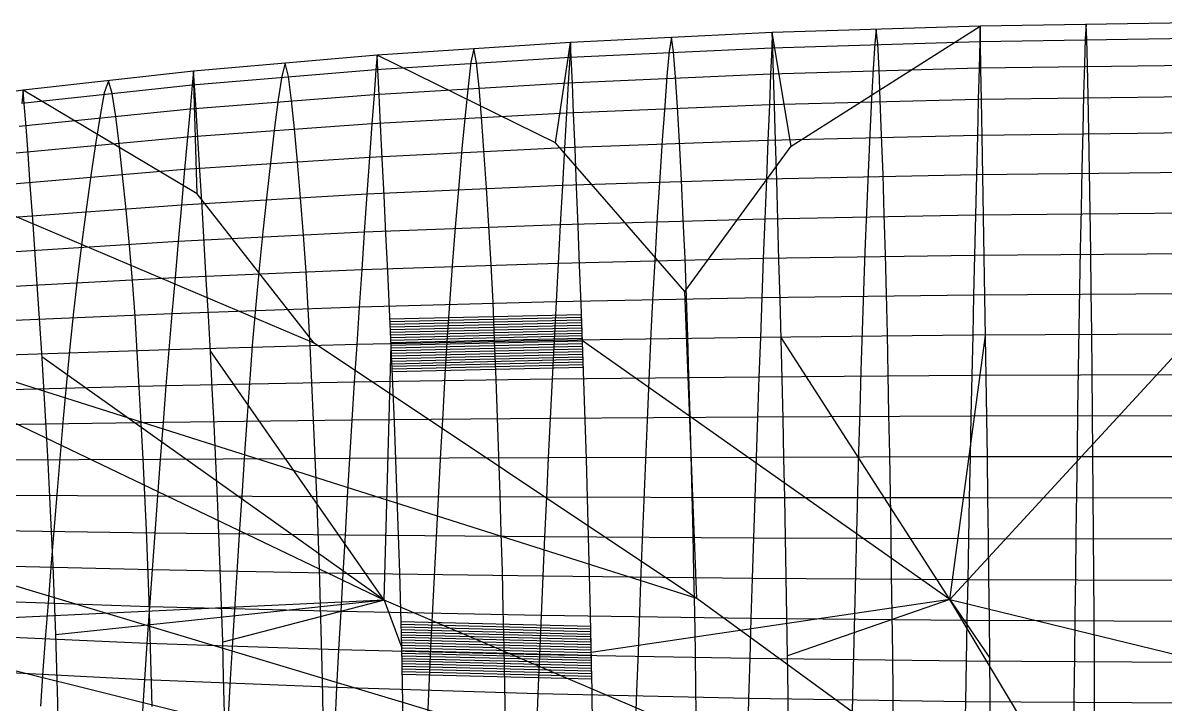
# Model space of a CAD drawing. Extents: x -454 to 454, y -3 to 309.
# Drawn here: x -291.2 to -30.5, y 153.7 to 309.2 of the extents above; entities that cross this region are included whole.
import ezdxf

# ---------------------------------------------------------------- set-up
doc = ezdxf.new("R2010")
doc.units = 0

msp = doc.modelspace()

# ---------------------------------------------------------------- linework, layer by layer
at = {"layer": 'default', "color": 5, "linetype": 'CONTINUOUS'}
for p, q in [((-72.697, 308.49, 4.192), (-120.119, 307, 11.538)), ((-72.697, 308.49, 4.192), (-120.119, 307, 11.538)), ((-72.697, 308.49, 4.192), (-72.787, 304.93, 3.401)), ((-24.36, 309.24, 0.46), (-72.697, 308.49, 4.192)), ((-24.36, 309.24, 0.46), (-72.697, 308.49, 4.192)), ((-120.119, 307, 11.538), (-166.143, 304.789, 22.268)), ((-120.119, 307, 11.538), (-166.143, 304.789, 22.268)), ((-120.119, 307, 11.538), (-120.264, 303.491, 10.762)), ((-24.39, 305.655, -0.34), (-72.787, 304.93, 3.401)), ((-166.143, 304.789, 22.268), (-210.332, 301.847, 36.072)), ((-166.143, 304.789, 22.268), (-210.332, 301.847, 36.072)), ((-166.143, 304.789, 22.268), (-166.343, 301.357, 21.516)), ((-120.264, 303.491, 10.762), (-166.343, 301.357, 21.516)), ((-120.264, 303.491, 10.762), (-120.508, 297.512, 9.453)), ((-72.787, 304.93, 3.401), (-120.264, 303.491, 10.762)), ((-72.787, 304.93, 3.401), (-72.939, 298.864, 2.066)), ((-210.332, 301.847, 36.072), (-252.184, 298.204, 52.781)), ((-210.332, 301.847, 36.072), (-252.184, 298.204, 52.781)), ((-210.332, 301.847, 36.072), (-210.578, 298.516, 35.35)), ((-166.343, 301.357, 21.516), (-210.578, 298.516, 35.35)), ((-166.343, 301.357, 21.516), (-166.68, 295.507, 20.248)), ((-252.184, 298.204, 52.781), (-291.048, 293.859, 72.552)), ((-252.184, 298.204, 52.781), (-291.048, 293.859, 72.552)), ((-210.578, 298.516, 35.35), (-252.482, 294.998, 52.101)), ((-252.184, 298.204, 52.781), (-252.482, 294.998, 52.101)), ((-210.578, 298.516, 35.35), (-210.993, 292.838, 34.132)), ((-120.508, 297.512, 9.453), (-166.68, 295.507, 20.248)), ((-120.508, 297.512, 9.453), (-120.793, 290.504, 7.929)), ((-72.939, 298.864, 2.066), (-120.508, 297.512, 9.453)), ((-72.939, 298.864, 2.066), (-73.115, 291.754, 0.51)), ((-24.441, 299.545, -1.688), (-72.939, 298.864, 2.066)), ((-252.482, 294.998, 52.101), (-291.396, 290.803, 71.922)), ((-252.482, 294.998, 52.101), (-252.986, 289.533, 50.952)), ((-166.68, 295.507, 20.248), (-210.993, 292.838, 34.132)), ((-166.68, 295.507, 20.248), (-167.074, 288.651, 18.77)), ((-291.048, 293.859, 72.552), (-326.404, 288.85, 94.751)), ((-291.048, 293.859, 72.552), (-326.404, 288.85, 94.751)), ((-291.048, 293.859, 72.552), (-291.396, 290.803, 71.922)), ((-210.993, 292.838, 34.132), (-252.986, 289.533, 50.952)), ((-210.993, 292.838, 34.132), (-211.476, 286.183, 32.713)), ((-24.5, 292.384, -3.26), (-73.115, 291.754, 0.51)), ((-252.986, 289.533, 50.952), (-291.981, 285.595, 70.86)), ((-252.986, 289.533, 50.952), (-253.574, 283.129, 49.614)), ((-120.793, 290.504, 7.929), (-167.074, 288.651, 18.77)), ((-120.793, 290.504, 7.929), (-121.118, 282.423, 6.194)), ((-73.115, 291.754, 0.51), (-120.793, 290.504, 7.929)), ((-73.115, 291.754, 0.51), (-73.316, 283.555, -1.259)), ((-167.074, 288.651, 18.77), (-211.476, 286.183, 32.713)), ((-167.074, 288.651, 18.77), (-167.521, 280.745, 17.088)), ((-211.476, 286.183, 32.713), (-253.574, 283.129, 49.614)), ((-211.476, 286.183, 32.713), (-212.027, 278.509, 31.097)), ((-253.574, 283.129, 49.614), (-292.664, 279.492, 69.622)), ((-253.574, 283.129, 49.614), (-254.242, 275.743, 48.091)), ((-121.118, 282.423, 6.194), (-167.521, 280.745, 17.088)), ((-121.118, 282.423, 6.194), (-121.469, 273.57, 4.316)), ((-73.316, 283.555, -1.259), (-121.118, 282.423, 6.194)), ((-73.316, 283.555, -1.259), (-73.534, 274.574, -3.175)), ((-24.568, 284.126, -5.048), (-73.316, 283.555, -1.259)), ((-167.521, 280.745, 17.088), (-212.027, 278.509, 31.097)), ((-167.521, 280.745, 17.088), (-168.006, 272.084, 15.267)), ((-212.027, 278.509, 31.097), (-254.242, 275.743, 48.091)), ((-212.027, 278.509, 31.097), (-212.623, 270.103, 29.348)), ((-254.242, 275.743, 48.091), (-293.441, 272.453, 68.213)), ((-254.242, 275.743, 48.091), (-254.967, 267.653, 46.442)), ((-73.534, 274.574, -3.175), (-121.469, 273.57, 4.316)), ((-73.534, 274.574, -3.175), (-73.755, 265.334, -5.118)), ((-24.641, 275.08, -6.983), (-73.534, 274.574, -3.175)), ((-168.006, 272.084, 15.267), (-212.623, 270.103, 29.348)), ((-168.006, 272.084, 15.267), (-168.497, 263.174, 13.42)), ((-121.469, 273.57, 4.316), (-168.006, 272.084, 15.267)), ((-121.469, 273.57, 4.316), (-121.825, 264.463, 2.411)), ((-212.623, 270.103, 29.348), (-254.967, 267.653, 46.442)), ((-212.623, 270.103, 29.348), (-213.227, 261.455, 27.573)), ((-254.967, 267.653, 46.442), (-294.283, 264.742, 66.687)), ((-254.967, 267.653, 46.442), (-255.701, 259.329, 44.768)), ((-121.825, 264.463, 2.411), (-168.497, 263.174, 13.42)), ((-121.825, 264.463, 2.411), (-122.173, 255.423, 0.552)), ((-73.755, 265.334, -5.118), (-121.825, 264.463, 2.411)), ((-73.755, 265.334, -5.118), (-73.97, 256.162, -7.014)), ((-24.715, 265.774, -8.946), (-73.755, 265.334, -5.118)), ((-213.227, 261.455, 27.573), (-255.701, 259.329, 44.768)), ((-213.227, 261.455, 27.573), (-213.817, 252.87, 25.841)), ((-168.497, 263.174, 13.42), (-213.227, 261.455, 27.573)), ((-168.497, 263.174, 13.42), (-168.977, 254.329, 11.618)), ((-255.701, 259.329, 44.768), (-295.138, 256.81, 65.137)), ((-255.701, 259.329, 44.768), (-256.419, 251.067, 43.134)), ((-73.97, 256.162, -7.014), (-122.173, 255.423, 0.552)), ((-73.97, 256.162, -7.014), (-74.18, 247.058, -8.862)), ((-24.787, 256.536, -10.861), (-73.97, 256.162, -7.014)), ((-213.817, 252.87, 25.841), (-256.419, 251.067, 43.134)), ((-213.817, 252.87, 25.841), (-214.392, 244.348, 24.152)), ((-168.977, 254.329, 11.618), (-213.817, 252.87, 25.841)), ((-168.977, 254.329, 11.618), (-169.444, 245.55, 9.861)), ((-122.173, 255.423, 0.552), (-168.977, 254.329, 11.618)), ((-122.173, 255.423, 0.552), (-122.511, 246.449, -1.26)), ((-256.419, 251.067, 43.134), (-295.972, 248.935, 63.625)), ((-256.419, 251.067, 43.134), (-257.118, 242.865, 41.54)), ((-169.444, 245.55, 9.861), (-214.392, 244.348, 24.152)), ((-169.444, 245.55, 9.861), (-169.904, 236.749, 8.132)), ((-122.511, 246.449, -1.26), (-169.444, 245.55, 9.861)), ((-122.511, 246.449, -1.26), (-122.845, 237.453, -3.042)), ((-74.18, 247.058, -8.862), (-122.511, 246.449, -1.26)), ((-74.18, 247.058, -8.862), (-74.386, 237.932, -10.68)), ((-24.857, 247.366, -12.727), (-74.18, 247.058, -8.862)), ((-257.118, 242.865, 41.54), (-296.786, 241.118, 62.149)), ((-257.118, 242.865, 41.54), (-257.807, 234.643, 39.971)), ((-214.392, 244.348, 24.152), (-257.118, 242.865, 41.54)), ((-214.392, 244.348, 24.152), (-214.959, 235.805, 22.489)), ((-122.845, 237.453, -3.042), (-169.904, 236.749, 8.132)), ((-122.845, 237.453, -3.042), (-123.172, 228.395, -4.796)), ((-74.386, 237.932, -10.68), (-122.845, 237.453, -3.042)), ((-74.386, 237.932, -10.68), (-74.589, 228.742, -12.467)), ((-24.927, 238.175, -14.563), (-74.386, 237.932, -10.68)), ((-257.807, 234.643, 39.971), (-297.588, 233.282, 60.696)), ((-257.807, 234.643, 39.971), (-258.485, 226.363, 38.427)), ((-214.959, 235.805, 22.489), (-257.807, 234.643, 39.971)), ((-214.959, 235.805, 22.489), (-215.516, 227.203, 20.854)), ((-169.904, 236.749, 8.132), (-214.959, 235.805, 22.489)), ((-169.904, 236.749, 8.132), (-170.357, 227.886, 6.431)), ((-215.516, 227.203, 20.854), (-258.485, 226.363, 38.427)), ((-215.516, 227.203, 20.854), (-216.063, 218.525, 19.249)), ((-170.357, 227.886, 6.431), (-215.516, 227.203, 20.854)), ((-170.357, 227.886, 6.431), (-170.801, 218.947, 4.762)), ((-123.172, 228.395, -4.796), (-170.357, 227.886, 6.431)), ((-123.172, 228.395, -4.796), (-123.494, 219.257, -6.515)), ((-74.589, 228.742, -12.467), (-123.172, 228.395, -4.796)), ((-74.589, 228.742, -12.467), (-74.789, 219.471, -14.22)), ((-24.995, 228.918, -16.368), (-74.589, 228.742, -12.467)), ((-258.485, 226.363, 38.427), (-298.377, 225.39, 59.265)), ((-258.485, 226.363, 38.427), (-259.15, 218.011, 36.911)), ((-123.494, 219.257, -6.515), (-170.801, 218.947, 4.762)), ((-123.494, 219.257, -6.515), (-123.809, 210.074, -8.202)), ((-74.789, 219.471, -14.22), (-123.494, 219.257, -6.515)), ((-74.789, 219.471, -14.22), (-74.984, 210.155, -15.94)), ((-25.061, 219.582, -18.139), (-74.789, 219.471, -14.22)), ((-259.15, 218.011, 36.911), (-299.152, 217.43, 57.859)), ((-259.15, 218.011, 36.911), (-259.804, 209.617, 35.423)), ((-216.063, 218.525, 19.249), (-259.15, 218.011, 36.911)), ((-216.063, 218.525, 19.249), (-216.599, 209.804, 17.673)), ((-170.801, 218.947, 4.762), (-216.063, 218.525, 19.249)), ((-170.801, 218.947, 4.762), (-171.237, 209.962, 3.125)), ((-259.804, 209.617, 35.423), (-299.914, 209.429, 56.479)), ((-259.804, 209.617, 35.423), (-260.44, 201.201, 33.973)), ((-216.599, 209.804, 17.673), (-259.804, 209.617, 35.423)), ((-216.599, 209.804, 17.673), (-217.121, 201.059, 16.14)), ((-171.237, 209.962, 3.125), (-216.599, 209.804, 17.673)), ((-171.237, 209.962, 3.125), (-171.66, 200.954, 1.532)), ((-123.809, 210.074, -8.202), (-171.237, 209.962, 3.125)), ((-123.809, 210.074, -8.202), (-124.116, 200.867, -9.843)), ((-74.984, 210.155, -15.94), (-123.809, 210.074, -8.202)), ((-74.984, 210.155, -15.94), (-75.174, 200.814, -17.612)), ((-25.127, 210.199, -19.875), (-74.984, 210.155, -15.94)), ((-260.44, 201.201, 33.973), (-300.655, 201.407, 55.134)), ((-260.44, 201.201, 33.973), (-261.061, 192.781, 32.558)), ((-217.121, 201.059, 16.14), (-260.44, 201.201, 33.973)), ((-217.121, 201.059, 16.14), (-217.631, 192.312, 14.643)), ((-171.66, 200.954, 1.532), (-217.121, 201.059, 16.14)), ((-171.66, 200.954, 1.532), (-172.074, 191.943, -0.023)), ((-124.116, 200.867, -9.843), (-171.66, 200.954, 1.532)), ((-124.116, 200.867, -9.843), (-124.416, 191.657, -11.444)), ((-75.174, 200.814, -17.612), (-124.116, 200.867, -9.843)), ((-75.174, 200.814, -17.612), (-75.359, 191.47, -19.243)), ((-25.191, 200.791, -21.564), (-75.174, 200.814, -17.612)), ((-261.061, 192.781, 32.558), (-301.38, 193.382, 53.821)), ((-261.061, 192.781, 32.558), (-261.666, 184.372, 31.18)), ((-217.631, 192.312, 14.643), (-261.061, 192.781, 32.558)), ((-217.631, 192.312, 14.643), (-218.128, 183.576, 13.185)), ((-172.074, 191.943, -0.023), (-217.631, 192.312, 14.643)), ((-172.074, 191.943, -0.023), (-172.477, 182.943, -1.537)), ((-124.416, 191.657, -11.444), (-172.074, 191.943, -0.023)), ((-124.416, 191.657, -11.444), (-124.707, 182.459, -13.002)), ((-75.359, 191.47, -19.243), (-124.416, 191.657, -11.444)), ((-75.359, 191.47, -19.243), (-75.539, 182.139, -20.83)), ((-25.253, 191.38, -23.211), (-75.359, 191.47, -19.243)), ((-261.666, 184.372, 31.18), (-302.086, 185.367, 52.541)), ((-261.666, 184.372, 31.18), (-262.258, 175.983, 29.832)), ((-218.128, 183.576, 13.185), (-261.666, 184.372, 31.18)), ((-218.128, 183.576, 13.185), (-218.613, 174.86, 11.761)), ((-172.477, 182.943, -1.537), (-218.128, 183.576, 13.185)), ((-172.477, 182.943, -1.537), (-172.87, 173.964, -3.015)), ((-124.707, 182.459, -13.002), (-172.477, 182.943, -1.537)), ((-124.707, 182.459, -13.002), (-124.991, 173.282, -14.524)), ((-75.539, 182.139, -20.83), (-124.707, 182.459, -13.002)), ((-75.539, 182.139, -20.83), (-75.715, 172.829, -22.381)), ((-25.313, 181.981, -24.813), (-75.539, 182.139, -20.83)), ((-262.258, 175.983, 29.832), (-302.776, 177.37, 51.289)), ((-262.258, 175.983, 29.832), (-262.832, 167.617, 28.524)), ((-218.613, 174.86, 11.761), (-262.258, 175.983, 29.832)), ((-218.613, 174.86, 11.761), (-219.084, 166.169, 10.379)), ((-172.87, 173.964, -3.015), (-218.613, 174.86, 11.761)), ((-172.87, 173.964, -3.015), (-173.252, 165.012, -4.449)), ((-124.991, 173.282, -14.524), (-172.87, 173.964, -3.015)), ((-124.991, 173.282, -14.524), (-125.267, 164.132, -16)), ((-75.715, 172.829, -22.381), (-124.991, 173.282, -14.524)), ((-75.715, 172.829, -22.381), (-75.886, 163.546, -23.883)), ((-25.372, 172.605, -26.378), (-75.715, 172.829, -22.381)), ((-262.832, 167.617, 28.524), (-303.447, 169.396, 50.073)), ((-262.832, 167.617, 28.524), (-263.389, 159.285, 27.256)), ((-219.084, 166.169, 10.379), (-262.832, 167.617, 28.524)), ((-219.084, 166.169, 10.379), (-219.54, 157.513, 9.04)), ((-173.252, 165.012, -4.449), (-219.084, 166.169, 10.379)), ((-173.252, 165.012, -4.449), (-173.621, 156.094, -5.838)), ((-125.267, 164.132, -16), (-173.252, 165.012, -4.449)), ((-125.267, 164.132, -16), (-125.534, 155.018, -17.429)), ((-75.886, 163.546, -23.883), (-125.267, 164.132, -16)), ((-75.886, 163.546, -23.883), (-76.051, 154.3, -25.338)), ((-25.429, 163.256, -27.895), (-75.886, 163.546, -23.883)), ((-263.389, 159.285, 27.256), (-304.097, 161.454, 48.894)), ((-263.389, 159.285, 27.256), (-263.925, 150.991, 26.033)), ((-219.54, 157.513, 9.04), (-263.389, 159.285, 27.256)), ((-219.54, 157.513, 9.04), (-219.979, 148.897, 7.749)), ((-173.621, 156.094, -5.838), (-219.54, 157.513, 9.04)), ((-173.621, 156.094, -5.838), (-173.977, 147.219, -7.176)), ((-125.534, 155.018, -17.429), (-173.621, 156.094, -5.838)), ((-125.534, 155.018, -17.429), (-125.792, 145.946, -18.805)), ((-76.051, 154.3, -25.338), (-125.534, 155.018, -17.429)), ((-76.051, 154.3, -25.338), (-76.211, 145.097, -26.739)), ((-25.485, 153.944, -29.364), (-76.051, 154.3, -25.338))]:
    msp.add_line(p, q, dxfattribs=at)
at = {"layer": 'default', "color": 30, "linetype": 'CONTINUOUS'}
for p, q in [((-115.824, 281.13, 98.138), (-72.697, 308.49, 4.192)), ((-115.824, 281.13, 98.138), (-120.119, 307, 11.538)), ((-169.564, 281.832, 99.608), (-166.143, 304.789, 22.268)), ((-169.564, 281.832, 99.608), (-210.332, 301.847, 36.072)), ((-251.382, 270.226, 147.341), (-252.184, 298.204, 52.781)), ((-251.382, 270.226, 147.341), (-291.048, 293.859, 72.552)), ((-140.069, 247.894, 210.866), (-169.564, 281.832, 99.608)), ((-140.069, 247.894, 210.866), (-115.824, 281.13, 98.138)), ((-224.642, 236.124, 259.243), (-251.382, 270.226, 147.341)), ((-224.642, 236.124, 259.243), (-294.929, 265.946, 167.967)), ((-137.331, 177.861, 444.583), (-140.069, 247.894, 210.866)), ((-271.761, 220.525, 315.784), (-355.516, 247.107, 235.537)), ((-137.331, 177.861, 444.583), (-224.642, 236.124, 259.243)), ((-137.331, 177.861, 444.583), (-271.761, 220.525, 315.784)), ((-35.078, 103.296, 683.088), (-137.331, 177.861, 444.583))]:
    msp.add_line(p, q, dxfattribs=at)
at = {"layer": 'default', "color": 4, "linetype": 'CONTINUOUS'}
for p, q in [((-96.408, 307.745, 7.865), (-96.759, 304.561, 5.525)), ((-96.078, 304.455, 10.069), (-96.408, 307.745, 7.865)), ((-48.529, 308.865, 2.326), (-48.709, 305.646, -0.056)), ((-48.36, 305.542, 4.576), (-48.529, 308.865, 2.326)), ((-143.131, 305.894, 16.903), (-143.646, 302.772, 14.625)), ((-142.65, 302.661, 19.037), (-143.131, 305.894, 16.903)), ((-48.709, 305.646, -0.056), (-48.889, 299.784, -2.433)), ((-48.203, 299.585, 6.66), (-48.36, 305.542, 4.576)), ((-188.238, 303.318, 29.17), (-188.901, 300.279, 26.98)), ((-187.621, 300.162, 31.211), (-188.238, 303.318, 29.17)), ((-143.646, 302.772, 14.625), (-144.16, 297.08, 12.349)), ((-142.206, 296.866, 21.008), (-142.65, 302.661, 19.037)), ((-96.759, 304.561, 5.525), (-97.11, 298.763, 3.189)), ((-95.774, 298.559, 12.109), (-96.078, 304.455, 10.069)), ((-231.258, 300.025, 44.427), (-232.07, 297.097, 42.337)), ((-230.514, 296.969, 46.347), (-231.258, 300.025, 44.427)), ((-188.901, 300.279, 26.98), (-189.564, 294.736, 24.79)), ((-187.054, 294.509, 33.088), (-187.621, 300.162, 31.211)), ((-48.889, 299.784, -2.433), (-49.073, 292.827, -4.839)), ((-97.11, 298.763, 3.189), (-97.467, 291.881, 0.823)), ((-95.477, 291.576, 14.108), (-95.774, 298.559, 12.109)), ((-48.052, 292.529, 8.704), (-48.203, 299.585, 6.66)), ((-271.616, 296.031, 62.666), (-272.579, 293.235, 60.714)), ((-270.743, 293.098, 64.44), (-271.616, 296.031, 62.666)), ((-232.07, 297.097, 42.337), (-232.881, 291.744, 40.248)), ((-229.832, 291.498, 48.105), (-230.514, 296.969, 46.347)), ((-189.564, 294.736, 24.79), (-190.237, 288.154, 22.571)), ((-144.16, 297.08, 12.349), (-144.684, 290.325, 10.044)), ((-141.773, 290.004, 22.937), (-142.206, 296.866, 21.008)), ((-272.579, 293.235, 60.714), (-273.541, 288.114, 58.763)), ((-269.948, 287.85, 66.055), (-270.743, 293.098, 64.44)), ((-186.501, 287.816, 34.925), (-187.054, 294.509, 33.088)), ((-49.073, 292.827, -4.839), (-49.267, 284.757, -7.395)), ((-47.893, 284.361, 10.816), (-48.052, 292.529, 8.704)), ((-232.881, 291.744, 40.248), (-233.705, 285.388, 38.132)), ((-229.168, 285.021, 49.823), (-229.832, 291.498, 48.105)), ((-144.684, 290.325, 10.044), (-145.238, 282.487, 7.593)), ((-141.323, 282.061, 24.93), (-141.773, 290.004, 22.937)), ((-97.467, 291.881, 0.823), (-97.845, 283.899, -1.691)), ((-95.167, 283.492, 16.175), (-95.477, 291.576, 14.108)), ((-273.541, 288.114, 58.763), (-274.518, 282.031, 56.786)), ((-269.176, 281.637, 67.628), (-269.948, 287.85, 66.055)), ((-190.237, 288.154, 22.571), (-190.952, 280.518, 20.211)), ((-185.929, 280.069, 36.82), (-186.501, 287.816, 34.925)), ((-233.705, 285.388, 38.132), (-234.58, 278.012, 35.881)), ((-228.478, 277.526, 51.604), (-229.168, 285.021, 49.823)), ((-49.267, 284.757, -7.395), (-49.467, 275.881, -10.022)), ((-47.736, 275.397, 12.936), (-47.893, 284.361, 10.816)), ((-274.518, 282.031, 56.786), (-275.556, 274.97, 54.682)), ((-268.374, 274.449, 69.257), (-269.176, 281.637, 67.628)), ((-145.238, 282.487, 7.593), (-145.809, 273.867, 5.074)), ((-140.875, 273.344, 26.928), (-141.323, 282.061, 24.93)), ((-97.845, 283.899, -1.691), (-98.234, 275.118, -4.276)), ((-94.86, 274.621, 18.248), (-95.167, 283.492, 16.175)), ((-190.952, 280.518, 20.211), (-191.688, 272.119, 17.784)), ((-185.357, 271.567, 38.719), (-185.929, 280.069, 36.82)), ((-234.58, 278.012, 35.881), (-235.48, 269.897, 33.567)), ((-227.799, 269.297, 53.362), (-228.478, 277.526, 51.604)), ((-275.556, 274.97, 54.682), (-276.624, 267.202, 52.518)), ((-267.587, 266.557, 70.861), (-268.374, 274.449, 69.257)), ((-145.809, 273.867, 5.074), (-146.361, 264.963, 2.642)), ((-98.234, 275.118, -4.276), (-98.611, 266.05, -6.77)), ((-94.563, 265.473, 20.245), (-94.86, 274.621, 18.248)), ((-49.467, 275.881, -10.022), (-49.661, 266.715, -12.558)), ((-47.584, 266.153, 14.979), (-47.736, 275.397, 12.936)), ((-191.688, 272.119, 17.784), (-192.4, 263.443, 15.441)), ((-184.807, 262.8, 40.546), (-185.357, 271.567, 38.719)), ((-140.443, 264.354, 28.853), (-140.875, 273.344, 26.928)), ((-235.48, 269.897, 33.567), (-236.351, 261.515, 31.331)), ((-227.141, 260.814, 55.064), (-227.799, 269.297, 53.362)), ((-276.624, 267.202, 52.518), (-277.657, 259.176, 50.428)), ((-266.825, 258.422, 72.413), (-267.587, 266.557, 70.861)), ((-98.611, 266.05, -6.77), (-98.971, 257.033, -9.168)), ((-49.661, 266.715, -12.558), (-49.846, 257.599, -14.995)), ((-47.439, 256.969, 16.901), (-47.584, 266.153, 14.979)), ((-192.4, 263.443, 15.441), (-193.082, 254.816, 13.188)), ((-146.361, 264.963, 2.642), (-146.89, 256.109, 0.305)), ((-140.035, 255.424, 30.662), (-140.443, 264.354, 28.853)), ((-94.282, 256.384, 22.125), (-94.563, 265.473, 20.245)), ((-236.351, 261.515, 31.331), (-237.186, 253.178, 29.181)), ((-226.521, 252.387, 56.662), (-227.141, 260.814, 55.064)), ((-184.288, 254.09, 42.264), (-184.807, 262.8, 40.546)), ((-277.657, 259.176, 50.428), (-278.649, 251.194, 48.418)), ((-266.109, 250.34, 73.869), (-266.825, 258.422, 72.413)), ((-146.89, 256.109, 0.305), (-147.4, 247.308, -1.951)), ((-98.971, 257.033, -9.168), (-99.319, 248.07, -11.481)), ((-94.048, 247.322, 23.712), (-94.282, 256.384, 22.125)), ((-49.846, 257.599, -14.995), (-50.024, 248.539, -17.345)), ((-47.321, 247.811, 18.525), (-47.439, 256.969, 16.901)), ((-237.186, 253.178, 29.181), (-237.993, 244.892, 27.106)), ((-193.082, 254.816, 13.188), (-193.741, 246.24, 11.015)), ((-183.855, 245.407, 43.71), (-184.288, 254.09, 42.264)), ((-139.695, 246.52, 32.188), (-140.035, 255.424, 30.662)), ((-278.649, 251.194, 48.418), (-279.607, 243.259, 46.477)), ((-265.513, 242.284, 75.086), (-266.109, 250.34, 73.869)), ((-226.004, 243.985, 58.004), (-226.521, 252.387, 56.662)), ((-99.319, 248.07, -11.481), (-99.63, 239.032, -13.533)), ((-50.024, 248.539, -17.345), (-50.185, 239.403, -19.429)), ((-47.223, 238.611, 19.847), (-47.321, 247.811, 18.525)), ((-193.741, 246.24, 11.015), (-194.328, 237.592, 9.084)), ((-183.503, 236.684, 44.88), (-183.855, 245.407, 43.71)), ((-147.4, 247.308, -1.951), (-147.856, 238.433, -3.952)), ((-139.417, 237.576, 33.427), (-139.695, 246.52, 32.188)), ((-93.857, 238.218, 25.002), (-94.048, 247.322, 23.712)), ((-279.607, 243.259, 46.477), (-280.46, 235.254, 44.753)), ((-237.993, 244.892, 27.106), (-238.711, 236.533, 25.264)), ((-225.587, 235.546, 59.086), (-226.004, 243.985, 58.004)), ((-265.034, 234.192, 76.062), (-265.513, 242.284, 75.086)), ((-194.328, 237.592, 9.084), (-194.839, 228.829, 7.404)), ((-147.856, 238.433, -3.952), (-148.251, 229.442, -5.693)), ((-139.151, 228.585, 34.628), (-139.417, 237.576, 33.427)), ((-99.63, 239.032, -13.533), (-99.899, 229.877, -15.317)), ((-93.674, 229.068, 26.254), (-93.857, 238.218, 25.002)), ((-50.185, 239.403, -19.429), (-50.324, 230.148, -21.241)), ((-47.132, 229.365, 21.13), (-47.223, 238.611, 19.847)), ((-280.46, 235.254, 44.753), (-281.202, 227.14, 43.253)), ((-238.711, 236.533, 25.264), (-239.336, 228.063, 23.661)), ((-225.185, 227.065, 60.134), (-225.587, 235.546, 59.086)), ((-183.165, 227.917, 46.014), (-183.503, 236.684, 44.88)), ((-264.573, 226.059, 77.008), (-265.034, 234.192, 76.062)), ((-148.251, 229.442, -5.693), (-148.635, 220.373, -7.402)), ((-99.899, 229.877, -15.317), (-100.16, 220.642, -17.068)), ((-50.324, 230.148, -21.241), (-50.455, 220.813, -23.017)), ((-281.202, 227.14, 43.253), (-281.927, 218.956, 41.777)), ((-239.336, 228.063, 23.661), (-239.946, 219.519, 22.085)), ((-224.798, 218.554, 61.131), (-225.185, 227.065, 60.134)), ((-194.839, 228.829, 7.404), (-195.336, 219.99, 5.753)), ((-182.839, 219.119, 47.094), (-183.165, 227.917, 46.014)), ((-138.892, 219.564, 35.773), (-139.151, 228.585, 34.628)), ((-93.495, 219.886, 27.449), (-93.674, 229.068, 26.254)), ((-47.039, 220.085, 22.355), (-47.132, 229.365, 21.13)), ((-264.131, 217.899, 77.906), (-264.573, 226.059, 77.008)), ((-239.946, 219.519, 22.085), (-240.549, 210.931, 20.54)), ((-195.336, 219.99, 5.753), (-195.829, 211.106, 4.135)), ((-182.532, 210.324, 48.12), (-182.839, 219.119, 47.094)), ((-148.635, 220.373, -7.402), (-149.017, 211.258, -9.077)), ((-138.651, 210.545, 36.861), (-138.892, 219.564, 35.773)), ((-100.16, 220.642, -17.068), (-100.42, 211.36, -18.785)), ((-93.329, 210.706, 28.584), (-93.495, 219.886, 27.449)), ((-50.455, 220.813, -23.017), (-50.59, 211.431, -24.759)), ((-46.956, 210.806, 23.499), (-47.039, 220.085, 22.355)), ((-281.927, 218.956, 41.777), (-282.644, 210.729, 40.33)), ((-263.716, 209.741, 78.757), (-264.131, 217.899, 77.906)), ((-224.435, 210.045, 62.078), (-224.798, 218.554, 61.131)), ((-149.017, 211.258, -9.077), (-149.382, 202.119, -10.709)), ((-100.42, 211.36, -18.785), (-100.667, 202.055, -20.455)), ((-50.59, 211.431, -24.759), (-50.714, 202.025, -26.454)), ((-282.644, 210.729, 40.33), (-283.336, 202.481, 38.919)), ((-263.327, 201.601, 79.548), (-263.716, 209.741, 78.757)), ((-240.549, 210.931, 20.54), (-241.131, 202.321, 19.034)), ((-224.093, 201.556, 62.959), (-224.435, 210.045, 62.078)), ((-195.829, 211.106, 4.135), (-196.303, 202.199, 2.558)), ((-182.243, 201.549, 49.078), (-182.532, 210.324, 48.12)), ((-138.421, 201.546, 37.878), (-138.651, 210.545, 36.861)), ((-93.17, 201.547, 29.647), (-93.329, 210.706, 28.584)), ((-46.874, 201.55, 24.589), (-46.956, 210.806, 23.499)), ((-283.336, 202.481, 38.919), (-284.016, 194.233, 37.542)), ((-262.967, 193.489, 80.281), (-263.327, 201.601, 79.548)), ((-241.131, 202.321, 19.034), (-241.701, 193.711, 17.566)), ((-223.778, 193.095, 63.777), (-224.093, 201.556, 62.959)), ((-196.303, 202.199, 2.558), (-196.768, 193.293, 1.021)), ((-181.975, 192.802, 49.968), (-182.243, 201.549, 49.078)), ((-149.382, 202.119, -10.709), (-149.741, 192.98, -12.299)), ((-138.213, 192.574, 38.806), (-138.421, 201.546, 37.878)), ((-100.667, 202.055, -20.455), (-100.911, 192.749, -22.084)), ((-93.026, 192.415, 30.616), (-93.17, 201.547, 29.647)), ((-50.714, 202.025, -26.454), (-50.839, 192.619, -28.106)), ((-46.799, 192.324, 25.604), (-46.874, 201.55, 24.589)), ((-284.016, 194.233, 37.542), (-284.675, 185.998, 36.2)), ((-262.639, 185.395, 80.952), (-262.967, 193.489, 80.281)), ((-241.701, 193.711, 17.566), (-242.255, 185.114, 16.135)), ((-223.488, 184.653, 64.528), (-223.778, 193.095, 63.777)), ((-196.768, 193.293, 1.021), (-197.219, 184.4, -0.476)), ((-149.741, 192.98, -12.299), (-150.088, 183.856, -13.847)), ((-181.73, 184.076, 50.786), (-181.975, 192.802, 49.968)), ((-138.018, 183.625, 39.677), (-138.213, 192.574, 38.806)), ((-100.911, 192.749, -22.084), (-101.146, 183.459, -23.668)), ((-92.891, 183.306, 31.528), (-93.026, 192.415, 30.616)), ((-50.839, 192.619, -28.106), (-50.958, 183.228, -29.714)), ((-46.73, 183.119, 26.54), (-46.799, 192.324, 25.604)), ((-284.675, 185.998, 36.2), (-285.324, 177.78, 34.89)), ((-262.341, 177.308, 81.559), (-262.639, 185.395, 80.952)), ((-242.255, 185.114, 16.135), (-242.8, 176.537, 14.738)), ((-223.225, 176.218, 65.21), (-223.488, 184.653, 64.528)), ((-197.219, 184.4, -0.476), (-197.664, 175.527, -1.937)), ((-181.506, 175.355, 51.531), (-181.73, 184.076, 50.786)), ((-150.088, 183.856, -13.847), (-150.433, 174.752, -15.358)), ((-137.84, 174.683, 40.471), (-138.018, 183.625, 39.677)), ((-101.146, 183.459, -23.668), (-101.381, 174.189, -25.216)), ((-92.768, 174.203, 32.36), (-92.891, 183.306, 31.528)), ((-50.958, 183.228, -29.714), (-51.08, 173.858, -31.283)), ((-46.667, 173.92, 27.395), (-46.73, 183.119, 26.54)), ((-285.324, 177.78, 34.89), (-285.951, 169.584, 33.617)), ((-262.076, 169.231, 82.098), (-262.341, 177.308, 81.559)), ((-242.8, 176.537, 14.738), (-243.327, 167.981, 13.382)), ((-222.989, 167.794, 65.817), (-223.225, 176.218, 65.21)), ((-197.664, 175.527, -1.937), (-198.093, 166.677, -3.356)), ((-181.304, 166.646, 52.197), (-181.506, 175.355, 51.531)), ((-150.433, 174.752, -15.358), (-150.764, 165.672, -16.825)), ((-137.679, 165.751, 41.184), (-137.84, 174.683, 40.471)), ((-101.381, 174.189, -25.216), (-101.606, 164.943, -26.716)), ((-92.655, 165.112, 33.108), (-92.768, 174.203, 32.36)), ((-51.08, 173.858, -31.283), (-51.194, 164.512, -32.805)), ((-46.608, 164.733, 28.164), (-46.667, 173.92, 27.395)), ((-285.951, 169.584, 33.617), (-286.562, 161.418, 32.383)), ((-261.846, 161.189, 82.572), (-262.076, 169.231, 82.098)), ((-243.327, 167.981, 13.382), (-243.839, 159.457, 12.067)), ((-222.784, 159.405, 66.354), (-222.989, 167.794, 65.817)), ((-198.093, 166.677, -3.356), (-198.511, 157.86, -4.73)), ((-181.129, 157.973, 52.787), (-181.304, 166.646, 52.197)), ((-150.764, 165.672, -16.825), (-151.087, 156.625, -18.245)), ((-137.54, 156.857, 41.816), (-137.679, 165.751, 41.184)), ((-101.606, 164.943, -26.716), (-101.826, 155.732, -28.17)), ((-92.559, 156.059, 33.773), (-92.655, 165.112, 33.108)), ((-51.194, 164.512, -32.805), (-51.307, 155.202, -34.279)), ((-46.56, 155.583, 28.849), (-46.608, 164.733, 28.164)), ((-286.562, 161.418, 32.383), (-287.151, 153.285, 31.192)), ((-261.651, 153.202, 82.969), (-261.846, 161.189, 82.572)), ((-243.839, 159.457, 12.067), (-244.333, 150.968, 10.799)), ((-222.609, 151.074, 66.808), (-222.784, 159.405, 66.354)), ((-198.511, 157.86, -4.73), (-198.914, 149.08, -6.055)), ((-180.978, 149.36, 53.289), (-181.129, 157.973, 52.787)), ((-151.087, 156.625, -18.245), (-151.398, 147.616, -19.614)), ((-137.418, 148.024, 42.358), (-137.54, 156.857, 41.816)), ((-101.826, 155.732, -28.17), (-102.038, 146.559, -29.57)), ((-92.474, 147.068, 34.343), (-92.559, 156.059, 33.773)), ((-51.307, 155.202, -34.279), (-51.416, 145.93, -35.698)), ((-46.516, 146.496, 29.437), (-46.56, 155.583, 28.849))]:
    msp.add_line(p, q, dxfattribs=at)
at = {"layer": 'default', "color": 3, "linetype": 'CONTINUOUS'}
for p, q in [((-72.63, 304.905, 4.787), (-72.697, 308.49, 4.192)), ((-120.011, 303.465, 12.114), (-120.119, 307, 11.538)), ((-165.997, 301.328, 22.817), (-166.143, 304.789, 22.268)), ((-119.829, 297.439, 13.085), (-120.011, 303.465, 12.114)), ((-72.516, 298.794, 5.79), (-72.63, 304.905, 4.787)), ((-210.157, 298.486, 36.587), (-210.332, 301.847, 36.072)), ((-165.751, 295.43, 23.742), (-165.997, 301.328, 22.817)), ((-251.977, 294.965, 53.253), (-252.184, 298.204, 52.781)), ((-209.861, 292.755, 37.456), (-210.157, 298.486, 36.587)), ((-119.618, 290.373, 14.214), (-119.829, 297.439, 13.085)), ((-72.384, 291.628, 6.954), (-72.516, 298.794, 5.79)), ((-251.627, 289.445, 54.048), (-251.977, 294.965, 53.253)), ((-165.465, 288.512, 24.817), (-165.751, 295.43, 23.742)), ((-290.816, 290.768, 72.973), (-291.048, 293.859, 72.552)), ((-209.517, 286.035, 38.464), (-209.861, 292.755, 37.456)), ((-290.424, 285.5, 73.683), (-290.816, 290.768, 72.973)), ((-251.222, 282.97, 54.972), (-251.627, 289.445, 54.048)), ((-119.379, 282.232, 15.492), (-119.618, 290.373, 14.214)), ((-72.234, 283.372, 8.274), (-72.384, 291.628, 6.954)), ((-165.141, 280.542, 26.035), (-165.465, 288.512, 24.817)), ((-289.969, 279.322, 74.508), (-290.424, 285.5, 73.683)), ((-209.128, 278.293, 39.607), (-209.517, 286.035, 38.464)), ((-250.763, 275.512, 56.017), (-251.222, 282.97, 54.972)), ((-119.121, 273.328, 16.872), (-119.379, 282.232, 15.492)), ((-72.072, 274.342, 9.699), (-72.234, 283.372, 8.274)), ((-289.454, 272.205, 75.442), (-289.969, 279.322, 74.508)), ((-164.791, 271.826, 27.349), (-165.141, 280.542, 26.035)), ((-208.708, 269.826, 40.839), (-209.128, 278.293, 39.607)), ((-250.268, 267.355, 57.145), (-250.763, 275.512, 56.017)), ((-71.908, 265.055, 11.138), (-72.072, 274.342, 9.699)), ((-288.899, 264.422, 76.448), (-289.454, 272.205, 75.442)), ((-164.438, 262.861, 28.675), (-164.791, 271.826, 27.349)), ((-118.861, 264.17, 18.266), (-119.121, 273.328, 16.872)), ((-208.285, 261.118, 42.083), (-208.708, 269.826, 40.839)), ((-249.769, 258.965, 58.283), (-250.268, 267.355, 57.145)), ((-288.339, 256.417, 77.463), (-288.899, 264.422, 76.448)), ((-118.609, 255.088, 19.615), (-118.861, 264.17, 18.266)), ((-71.75, 255.844, 12.532), (-71.908, 265.055, 11.138)), ((-207.875, 252.481, 43.287), (-208.285, 261.118, 42.083)), ((-164.096, 253.971, 29.959), (-164.438, 262.861, 28.675)), ((-249.285, 250.645, 59.384), (-249.769, 258.965, 58.283)), ((-287.798, 248.478, 78.444), (-288.339, 256.417, 77.463)), ((-71.596, 246.705, 13.886), (-71.75, 255.844, 12.532)), ((-163.765, 245.148, 31.207), (-164.096, 253.971, 29.959)), ((-118.363, 246.076, 20.926), (-118.609, 255.088, 19.615)), ((-248.816, 242.389, 60.452), (-249.285, 250.645, 59.384)), ((-207.477, 243.911, 44.455), (-207.875, 252.481, 43.287)), ((-287.273, 240.6, 79.396), (-287.798, 248.478, 78.444)), ((-163.443, 236.329, 32.415), (-163.765, 245.148, 31.207)), ((-118.126, 237.066, 22.197), (-118.363, 246.076, 20.926)), ((-71.447, 237.568, 15.198), (-71.596, 246.705, 13.886)), ((-207.091, 235.344, 45.587), (-207.477, 243.911, 44.455)), ((-286.765, 232.725, 80.317), (-287.273, 240.6, 79.396)), ((-248.362, 234.136, 61.486), (-248.816, 242.389, 60.452)), ((-71.303, 228.391, 16.471), (-71.447, 237.568, 15.198)), ((-206.718, 226.74, 46.683), (-207.091, 235.344, 45.587)), ((-163.131, 227.471, 33.586), (-163.443, 236.329, 32.415)), ((-117.896, 228.018, 23.428), (-118.126, 237.066, 22.197)), ((-286.274, 224.816, 81.207), (-286.765, 232.725, 80.317)), ((-247.923, 225.847, 62.487), (-248.362, 234.136, 61.486)), ((-162.834, 218.587, 34.702), (-163.131, 227.471, 33.586)), ((-117.676, 218.942, 24.603), (-117.896, 228.018, 23.428)), ((-71.165, 219.187, 17.685), (-71.303, 228.391, 16.471)), ((-285.808, 216.884, 82.052), (-286.274, 224.816, 81.207)), ((-247.505, 217.534, 63.439), (-247.923, 225.847, 62.487)), ((-206.362, 218.11, 47.727), (-206.718, 226.74, 46.683)), ((-71.034, 209.989, 18.839), (-71.165, 219.187, 17.685)), ((-285.367, 208.958, 82.852), (-285.808, 216.884, 82.052)), ((-247.11, 209.226, 64.34), (-247.505, 217.534, 63.439)), ((-206.025, 209.486, 48.717), (-206.362, 218.11, 47.727)), ((-162.553, 209.709, 35.761), (-162.834, 218.587, 34.702)), ((-117.468, 209.872, 25.718), (-117.676, 218.942, 24.603)), ((-284.957, 201.054, 83.595), (-285.367, 208.958, 82.852)), ((-246.741, 200.942, 65.18), (-247.11, 209.226, 64.34)), ((-205.71, 200.886, 49.64), (-206.025, 209.486, 48.717)), ((-162.289, 200.855, 36.751), (-162.553, 209.709, 35.761)), ((-117.273, 200.827, 26.761), (-117.468, 209.872, 25.718)), ((-70.911, 200.815, 19.918), (-71.034, 209.989, 18.839)), ((-284.578, 193.177, 84.282), (-284.957, 201.054, 83.595)), ((-246.4, 192.685, 65.958), (-246.741, 200.942, 65.18)), ((-205.419, 192.315, 50.497), (-205.71, 200.886, 49.64)), ((-162.045, 192.03, 37.67), (-162.289, 200.855, 36.751)), ((-117.091, 191.812, 27.731), (-117.273, 200.827, 26.761)), ((-70.797, 191.672, 20.923), (-70.911, 200.815, 19.918)), ((-284.232, 185.322, 84.91), (-284.578, 193.177, 84.282)), ((-246.087, 184.452, 66.671), (-246.4, 192.685, 65.958)), ((-205.15, 183.767, 51.285), (-205.419, 192.315, 50.497)), ((-161.82, 183.23, 38.516), (-162.045, 192.03, 37.67)), ((-116.924, 182.821, 28.625), (-117.091, 191.812, 27.731)), ((-70.692, 182.554, 21.85), (-70.797, 191.672, 20.923)), ((-283.919, 177.476, 85.477), (-284.232, 185.322, 84.91)), ((-245.803, 176.227, 67.316), (-246.087, 184.452, 66.671)), ((-204.907, 175.228, 52), (-205.15, 183.767, 51.285)), ((-161.615, 174.439, 39.286), (-161.82, 183.23, 38.516)), ((-116.772, 173.84, 29.44), (-116.924, 182.821, 28.625)), ((-70.596, 173.445, 22.695), (-70.692, 182.554, 21.85)), ((-283.642, 169.641, 85.979), (-283.919, 177.476, 85.477)), ((-245.551, 168.014, 67.891), (-245.803, 176.227, 67.316)), ((-204.689, 166.702, 52.639), (-204.907, 175.228, 52)), ((-161.431, 165.66, 39.977), (-161.615, 174.439, 39.286)), ((-116.635, 164.871, 30.172), (-116.772, 173.84, 29.44)), ((-70.509, 164.348, 23.456), (-70.596, 173.445, 22.695)), ((-283.4, 161.841, 86.417), (-283.642, 169.641, 85.979)), ((-245.329, 159.837, 68.397), (-245.551, 168.014, 67.891)), ((-204.497, 158.213, 53.203), (-204.689, 166.702, 52.639)), ((-161.268, 156.919, 40.589), (-161.431, 165.66, 39.977)), ((-116.513, 155.941, 30.822), (-116.635, 164.871, 30.172)), ((-70.432, 155.292, 24.132), (-70.509, 164.348, 23.456)), ((-283.198, 154.1, 86.785), (-283.4, 161.841, 86.417)), ((-245.142, 151.723, 68.823), (-245.329, 159.837, 68.397)), ((-204.334, 149.787, 53.683), (-204.497, 158.213, 53.203)), ((-161.129, 148.245, 41.111), (-161.268, 156.919, 40.589)), ((-283.036, 146.439, 87.078), (-283.198, 154.1, 86.785)), ((-116.409, 147.078, 31.379), (-116.513, 155.941, 30.822)), ((-70.366, 146.303, 24.713), (-70.432, 155.292, 24.132))]:
    msp.add_line(p, q, dxfattribs=at)
at = {"layer": 'default', "color": 2, "linetype": 'CONTINUOUS'}
for p, q in [((-207.375, 241.66, 44.753), (-163.674, 242.652, 31.549)), ((-163.652, 242.051, 31.631), (-163.674, 242.652, 31.549)), ((-207.348, 241.059, 44.832), (-207.375, 241.059, 44.753)), ((-207.348, 241.059, 44.832), (-163.652, 242.051, 31.631)), ((-207.321, 240.459, 44.911), (-207.348, 240.459, 44.832)), ((-207.321, 240.459, 44.911), (-163.63, 241.451, 31.713)), ((-207.294, 239.858, 44.991), (-207.321, 239.858, 44.911)), ((-207.294, 239.858, 44.991), (-163.608, 240.851, 31.795)), ((-207.267, 239.258, 45.07), (-163.586, 240.251, 31.878)), ((-163.63, 241.451, 31.713), (-163.652, 242.051, 31.631)), ((-163.608, 240.851, 31.795), (-163.63, 241.451, 31.713)), ((-163.586, 240.251, 31.878), (-163.608, 240.851, 31.795)), ((-163.564, 239.65, 31.96), (-163.586, 240.251, 31.878)), ((-207.267, 239.258, 45.07), (-207.294, 239.258, 44.991)), ((-207.24, 238.657, 45.15), (-207.267, 238.657, 45.07)), ((-207.24, 238.657, 45.15), (-163.564, 239.65, 31.96)), ((-207.213, 238.057, 45.229), (-207.24, 238.057, 45.15)), ((-207.213, 238.057, 45.229), (-163.542, 239.05, 32.042)), ((-207.186, 237.456, 45.308), (-207.213, 237.456, 45.229)), ((-207.186, 237.456, 45.308), (-163.52, 238.45, 32.125)), ((-207.159, 236.856, 45.388), (-163.498, 237.849, 32.207)), ((-207.132, 236.255, 45.467), (-163.476, 237.249, 32.289)), ((-163.542, 239.05, 32.042), (-163.564, 239.65, 31.96)), ((-163.52, 238.45, 32.125), (-163.542, 239.05, 32.042)), ((-163.498, 237.849, 32.207), (-163.52, 238.45, 32.125)), ((-163.476, 237.249, 32.289), (-163.498, 237.849, 32.207)), ((-163.455, 236.649, 32.371), (-163.476, 237.249, 32.289)), ((-207.159, 236.856, 45.388), (-207.186, 236.856, 45.308)), ((-207.132, 236.255, 45.467), (-207.159, 236.255, 45.388)), ((-207.105, 235.655, 45.546), (-207.132, 235.655, 45.467)), ((-207.105, 235.655, 45.546), (-163.455, 236.649, 32.371)), ((-207.078, 235.054, 45.624), (-207.105, 235.054, 45.546)), ((-207.078, 235.054, 45.624), (-163.433, 236.049, 32.452)), ((-207.052, 234.454, 45.701), (-163.412, 235.448, 32.532)), ((-207.026, 233.854, 45.777), (-163.391, 234.848, 32.611)), ((-163.433, 236.049, 32.452), (-163.455, 236.649, 32.371)), ((-163.412, 235.448, 32.532), (-163.433, 236.049, 32.452)), ((-163.391, 234.848, 32.611), (-163.412, 235.448, 32.532)), ((-163.37, 234.248, 32.69), (-163.391, 234.848, 32.611)), ((-207.052, 234.454, 45.701), (-207.078, 234.454, 45.624)), ((-207.026, 233.854, 45.777), (-207.052, 233.854, 45.701)), ((-207, 233.253, 45.854), (-207.026, 233.253, 45.777)), ((-207, 233.253, 45.854), (-163.37, 234.248, 32.69)), ((-206.974, 232.653, 45.93), (-207, 232.653, 45.854)), ((-206.974, 232.653, 45.93), (-163.349, 233.647, 32.77)), ((-206.948, 232.052, 46.007), (-206.974, 232.052, 45.93)), ((-206.948, 232.052, 46.007), (-163.328, 233.047, 32.849)), ((-206.922, 231.452, 46.083), (-163.306, 232.447, 32.928)), ((-163.349, 233.647, 32.77), (-163.37, 234.248, 32.69)), ((-163.328, 233.047, 32.849), (-163.349, 233.647, 32.77)), ((-163.306, 232.447, 32.928), (-163.328, 233.047, 32.849)), ((-163.285, 231.847, 33.008), (-163.306, 232.447, 32.928)), ((-206.922, 231.452, 46.083), (-206.948, 231.452, 46.007)), ((-206.896, 230.851, 46.16), (-206.922, 230.851, 46.083)), ((-206.896, 230.851, 46.16), (-163.285, 231.847, 33.008)), ((-206.87, 230.251, 46.236), (-206.896, 230.251, 46.16)), ((-206.87, 230.251, 46.236), (-163.264, 231.246, 33.087)), ((-206.844, 229.65, 46.312), (-206.87, 229.65, 46.236)), ((-206.844, 229.65, 46.312), (-163.243, 230.646, 33.166)), ((-163.264, 231.246, 33.087), (-163.285, 231.847, 33.008)), ((-163.243, 230.646, 33.166), (-163.264, 231.246, 33.087)), ((-204.84, 172.604, 52.196), (-161.554, 171.558, 39.513)), ((-204.824, 172.003, 52.241), (-204.84, 172.003, 52.196)), ((-204.824, 172.003, 52.241), (-161.542, 170.958, 39.56)), ((-204.809, 171.403, 52.286), (-204.824, 171.403, 52.241)), ((-204.809, 171.403, 52.286), (-161.529, 170.357, 39.608)), ((-204.794, 170.803, 52.331), (-204.809, 170.803, 52.286)), ((-204.794, 170.803, 52.331), (-161.517, 169.757, 39.655)), ((-204.778, 170.203, 52.376), (-204.794, 170.203, 52.331)), ((-204.778, 170.203, 52.376), (-161.504, 169.157, 39.702)), ((-204.763, 169.602, 52.421), (-204.778, 169.602, 52.376)), ((-204.763, 169.602, 52.421), (-161.492, 168.557, 39.749)), ((-161.542, 170.958, 39.56), (-161.554, 171.558, 39.513)), ((-161.529, 170.357, 39.608), (-161.542, 170.958, 39.56)), ((-161.517, 169.757, 39.655), (-161.529, 170.357, 39.608)), ((-161.504, 169.157, 39.702), (-161.517, 169.757, 39.655)), ((-204.748, 169.002, 52.466), (-204.763, 169.002, 52.421)), ((-204.748, 169.002, 52.466), (-161.479, 167.957, 39.796)), ((-204.732, 168.402, 52.511), (-204.748, 168.402, 52.466)), ((-204.732, 168.402, 52.511), (-161.466, 167.357, 39.844)), ((-204.717, 167.801, 52.556), (-204.732, 167.801, 52.511)), ((-204.717, 167.801, 52.556), (-161.454, 166.756, 39.891)), ((-204.702, 167.201, 52.601), (-204.717, 167.201, 52.556)), ((-204.702, 167.201, 52.601), (-161.441, 166.156, 39.938)), ((-161.492, 168.557, 39.749), (-161.504, 169.157, 39.702)), ((-161.479, 167.957, 39.796), (-161.492, 168.557, 39.749)), ((-161.466, 167.357, 39.844), (-161.479, 167.957, 39.796)), ((-161.454, 166.756, 39.891), (-161.466, 167.357, 39.844)), ((-204.687, 166.601, 52.646), (-204.702, 166.601, 52.601)), ((-204.687, 166.601, 52.646), (-161.429, 165.556, 39.984)), ((-204.673, 166.001, 52.686), (-204.687, 166.001, 52.646)), ((-204.673, 166.001, 52.686), (-161.418, 164.956, 40.026)), ((-204.66, 165.4, 52.725), (-204.673, 165.4, 52.686)), ((-204.66, 165.4, 52.725), (-161.407, 164.356, 40.068)), ((-204.646, 164.8, 52.765), (-204.66, 164.8, 52.725)), ((-204.646, 164.8, 52.765), (-161.395, 163.756, 40.11)), ((-161.441, 166.156, 39.938), (-161.454, 166.756, 39.891)), ((-161.429, 165.556, 39.984), (-161.441, 166.156, 39.938)), ((-161.418, 164.956, 40.026), (-161.429, 165.556, 39.984)), ((-161.407, 164.356, 40.068), (-161.418, 164.956, 40.026)), ((-161.395, 163.756, 40.11), (-161.407, 164.356, 40.068)), ((-204.632, 164.2, 52.805), (-204.646, 164.2, 52.765)), ((-204.632, 164.2, 52.805), (-161.384, 163.156, 40.152)), ((-204.619, 163.6, 52.845), (-204.632, 163.6, 52.805)), ((-204.619, 163.6, 52.845), (-161.373, 162.555, 40.194)), ((-204.605, 162.999, 52.885), (-204.619, 162.999, 52.845)), ((-204.605, 162.999, 52.885), (-161.362, 161.955, 40.236)), ((-204.592, 162.399, 52.925), (-204.605, 162.399, 52.885)), ((-204.592, 162.399, 52.925), (-161.351, 161.355, 40.278)), ((-204.578, 161.799, 52.965), (-204.592, 161.799, 52.925)), ((-204.578, 161.799, 52.965), (-161.34, 160.755, 40.32)), ((-161.384, 163.156, 40.152), (-161.395, 163.756, 40.11)), ((-161.373, 162.555, 40.194), (-161.384, 163.156, 40.152)), ((-161.362, 161.955, 40.236), (-161.373, 162.555, 40.194)), ((-161.351, 161.355, 40.278), (-161.362, 161.955, 40.236)), ((-204.564, 161.199, 53.005), (-204.578, 161.199, 52.965)), ((-204.564, 161.199, 53.005), (-161.328, 160.155, 40.362)), ((-204.551, 160.599, 53.045), (-204.564, 160.599, 53.005)), ((-204.551, 160.599, 53.045), (-161.317, 159.555, 40.404)), ((-161.34, 160.755, 40.32), (-161.351, 161.355, 40.278)), ((-161.328, 160.155, 40.362), (-161.34, 160.755, 40.32)), ((-161.317, 159.555, 40.404), (-161.328, 160.155, 40.362))]:
    msp.add_line(p, q, dxfattribs=at)
at = {"layer": 'default', "color": 8, "linetype": 'CONTINUOUS'}
for p, q in [((-79.584, 177.602, 182.527), (-118.135, 237.393, 22.151)), ((-79.584, 177.602, 182.527), (-23.94, 238.156, 11.598)), ((-79.584, 177.602, 182.527), (-71.453, 237.899, 15.151)), ((-208.66, 177.49, 223.334), (-207.105, 235.655, 45.546)), ((-79.584, 177.602, 182.527), (-163.455, 236.649, 32.371)), ((-208.66, 177.49, 223.334), (-286.784, 233.011, 80.284)), ((-208.66, 177.49, 223.334), (-248.379, 234.435, 61.449)), ((-208.66, 177.49, 223.334), (-321.927, 231.767, 101.429)), ((-35.078, 103.296, 683.088), (-296.895, 181.922, 287.322)), ((-208.66, 177.49, 223.334), (-318.667, 172.242, 106.291)), ((-208.66, 177.49, 223.334), (-283.639, 169.548, 85.984)), ((-208.66, 177.49, 223.334), (-245.548, 167.917, 67.897)), ((-35.078, 103.296, 683.088), (-208.66, 177.49, 223.334)), ((-208.66, 177.49, 223.334), (-204.687, 166.601, 52.646)), ((-79.584, 177.602, 182.527), (-161.429, 165.556, 39.984)), ((-79.584, 177.602, 182.527), (-116.633, 164.765, 30.18)), ((-35.078, 103.296, 683.088), (-79.584, 177.602, 182.527)), ((-79.584, 177.602, 182.527), (-23.621, 163.982, 20.059)), ((-79.584, 177.602, 182.527), (-70.508, 164.241, 23.464)), ((-39.634, 98.515, 684.372), (-334.782, 171.681, 358.105))]:
    msp.add_line(p, q, dxfattribs=at)

doc.saveas('drawing.dxf')
